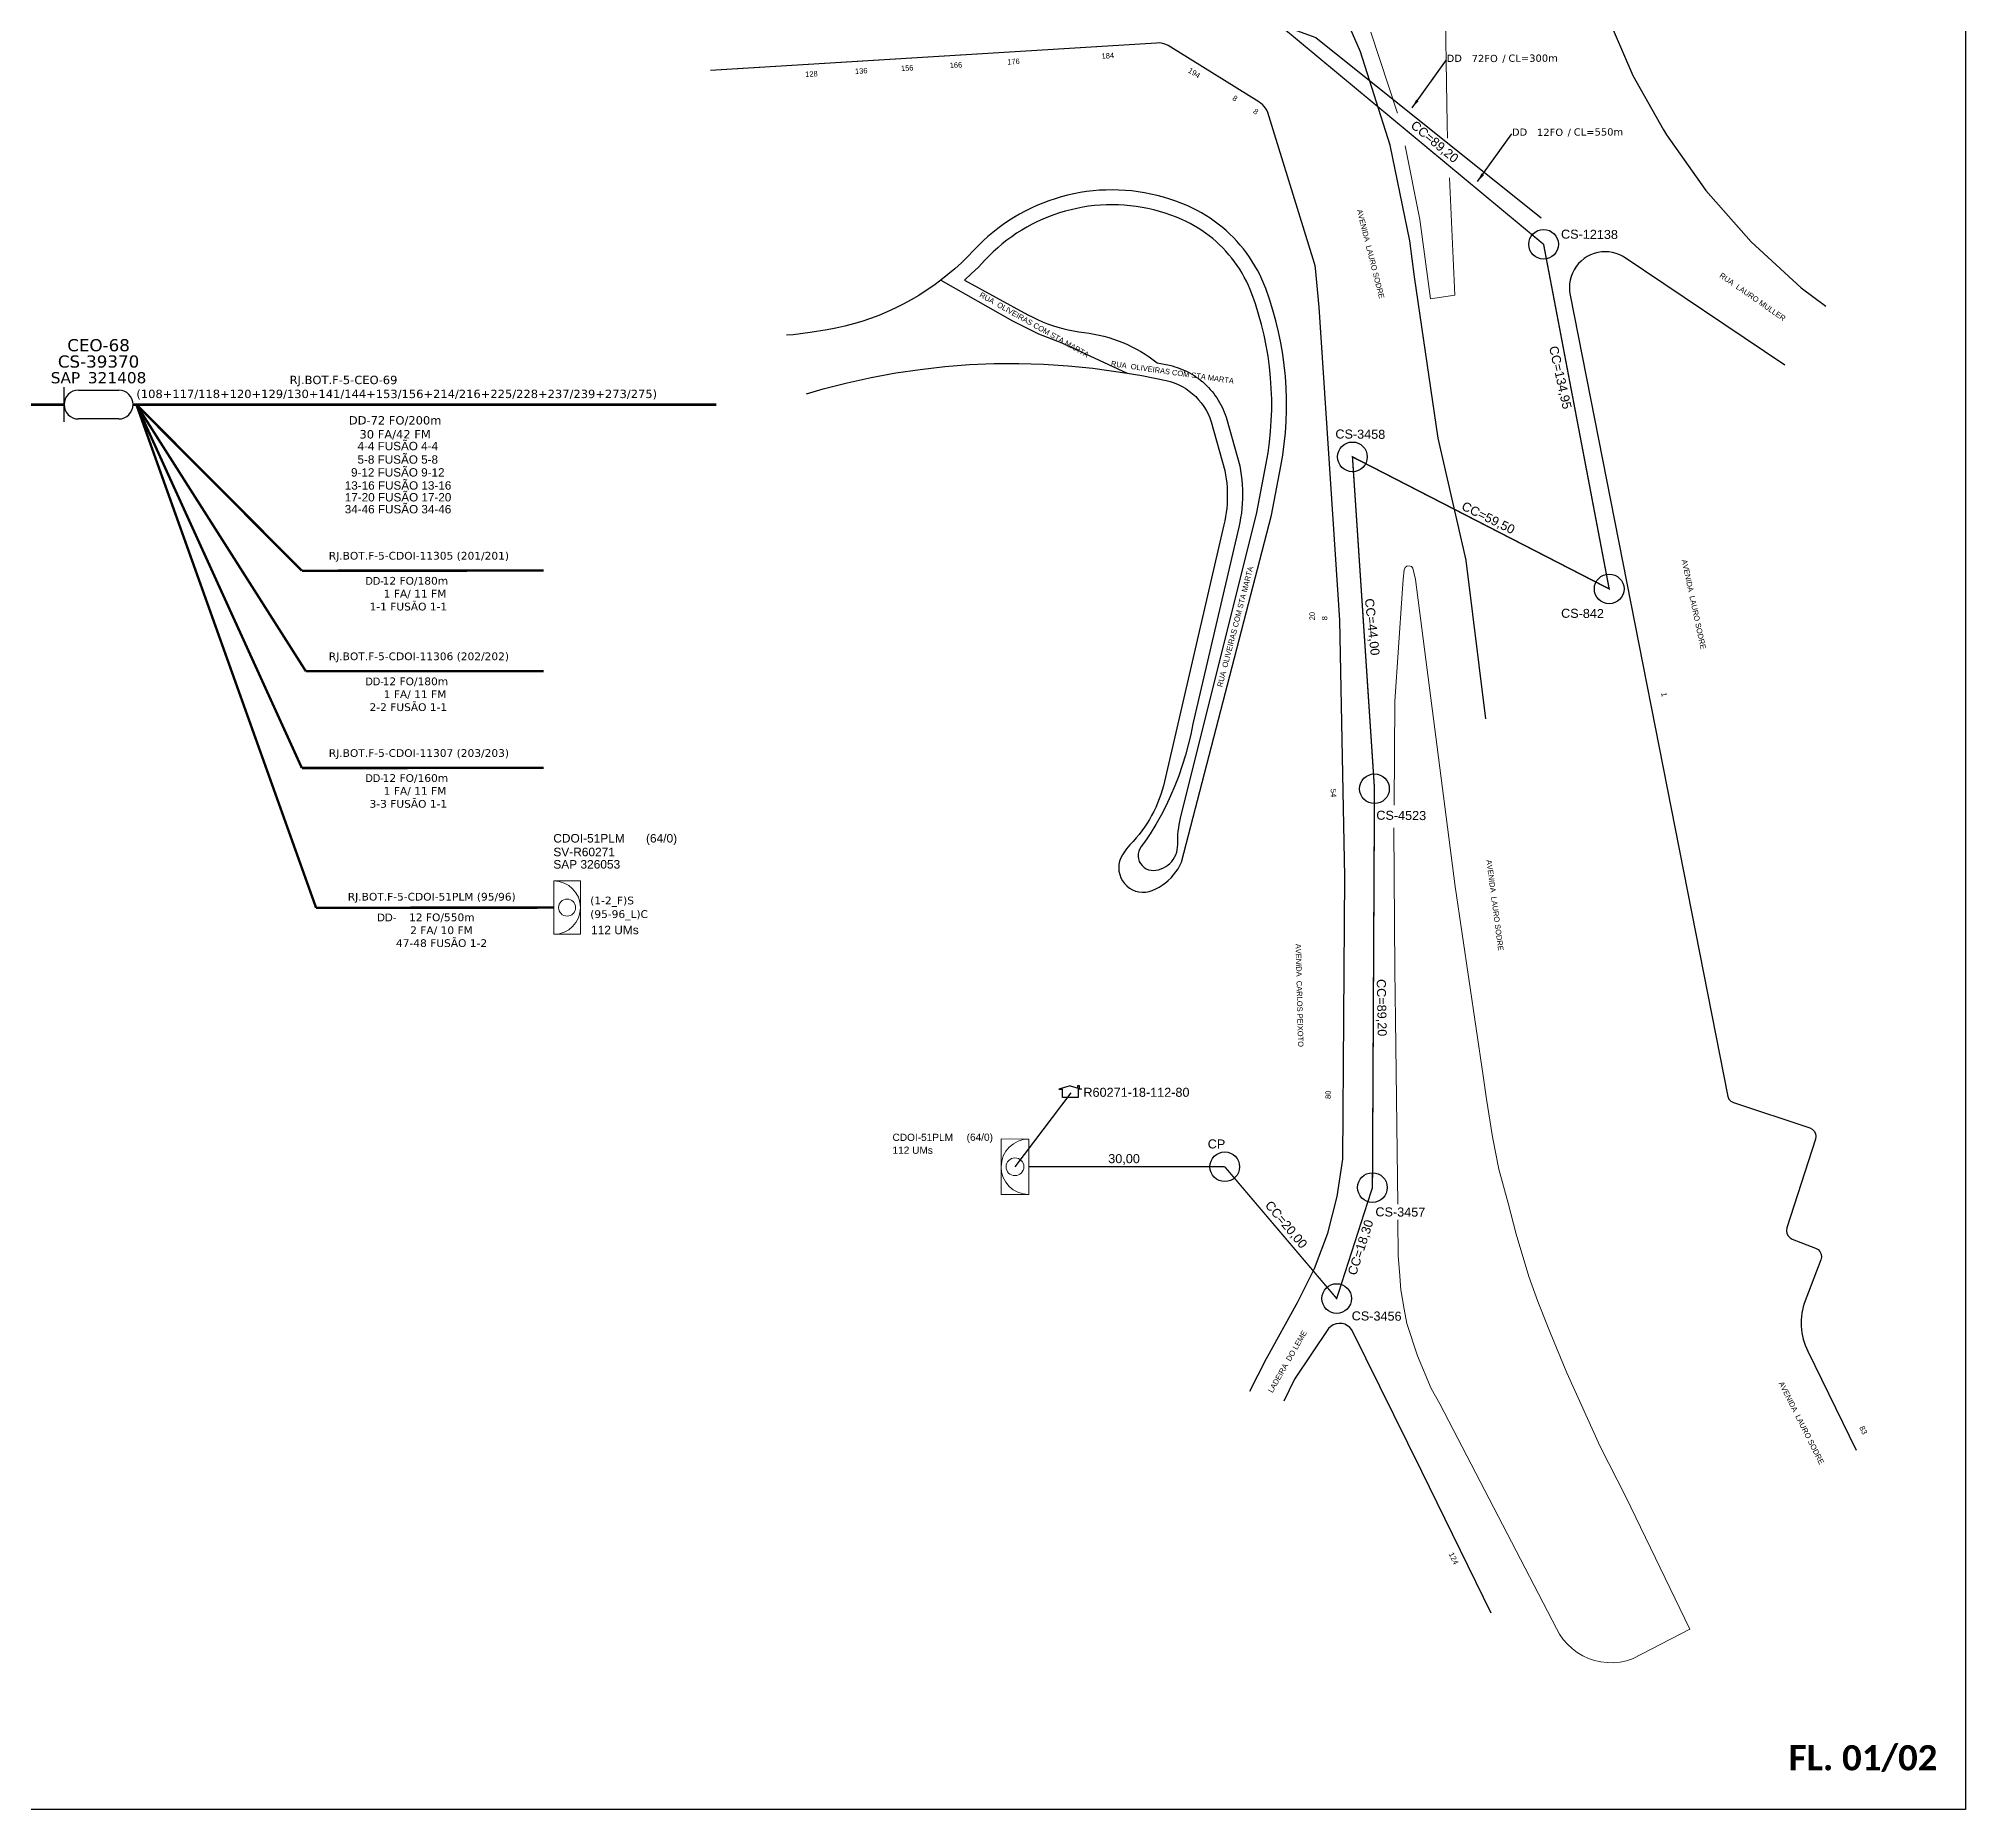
# Model space of a CAD drawing. Header units: millimetres. Extents: x 5083 to 6791, y 1460 to 2054.
# Drawn here: x 5497.7 to 5923.9, y 1460.3 to 1852 of the extents above; entities that cross this region are included whole.
import ezdxf
from ezdxf.enums import TextEntityAlignment as Align

# ---------------------------------------------------------------- set-up
doc = ezdxf.new("R2010")
doc.units = ezdxf.units.MM
doc.layers.add("20.0-LEGENDA DOS CDO'S", color=1, linetype='Continuous', lineweight=0)
doc.layers.add('20.1-CDO_INTERIOR', color=1, linetype='Continuous', lineweight=0)
for name, color, linetype in [('20.4-CEOS', 1, 'Continuous'), ('ALINHAMENTO PREDIAL', 120, 'Continuous'), ('CANTEIRO', 98, 'Continuous'), ('CAP a instalar', 1, 'Continuous'), ('CD a instalar', 1, 'Continuous'), ('CEOS', 1, 'Continuous'), ('label_cabos', 7, 'Continuous'), ('Legenda', 7, 'Continuous'), ('ml', 1, 'Continuous'), ('NOME LOGRADOURO', 252, 'Continuous'), ('NUMERAÇÃO', 7, 'Continuous'), ('OBRA DE ARTE', 190, 'Continuous'), ('surveys legendas', 7, 'Continuous')]:
    doc.layers.add(name, color=color, linetype=linetype)
doc.layers.add('DROP DE CLIENTE', color=140, linetype='Continuous', plot=False)
doc.layers.add('EXTRA', color=50, linetype='Continuous', plot=False)
doc.styles.add('ARIAL', font='arial.ttf')
doc.styles.add('siredit', font='verdana.ttf')
doc.styles.add('WMF-Calibri1', font='calibrib.ttf')
doc.dimstyles.new('CC', dxfattribs={"dimtxt": 1, "dimasz": 2, "dimexe": 0.18, "dimexo": 0.0625, "dimgap": 0.09, "dimtad": 0, "dimdec": 0, "dimrnd": 1, "dimzin": 0, "dimdsep": 46, "dimtxsty": 'siredit', "dimblk": 'NONE', "dimcen": 0, "dimse1": 1, "dimse2": 1, "dimsd1": 1, "dimsd2": 1, "dimclrt": 7, "dimadec": 0, "dimazin": 0, "dimtfac": 1, "dimtdec": 0, "dimtofl": 0, "dimtmove": 0, "dimatfit": 3, "dimfxl": 0, "dimtolj": 1, "dimtzin": 0, "dimarcsym": 0})

# ---------------------------------------------------------------- blocks, each defined once
blk = doc.blocks.new('LEGENDA DOS CABOS')
at = {"layer": 'EXTRA', "color": 0, "style": 'siredit'}
for tag, p in [('ID', (4.6, 0.97)), ('XX', (9.03, 0.97))]:
    blk.add_attdef(tag, text='', height=0.48, rotation=359.69, dxfattribs=at).set_placement(p, align=Align.MIDDLE_CENTER)
at = {"layer": 'Legenda', "color": 0, "style": 'siredit'}
for tag, p in [('TIPO_CABO', (1.31, 0)), ('CABO', (4.69, -0.05)), ('/', (6.81, -0.05)), ('METROS', (10.03, -0.05))]:
    blk.add_attdef(tag, text='', height=0.8, rotation=359.69, dxfattribs=at).set_placement(p, align=Align.MIDDLE_CENTER)
blk = doc.blocks.new('_None')
blk = doc.blocks.new('CDOI_INT')
at = {"layer": '20.1-CDO_INTERIOR', "color": 0, "lineweight": 18}
blk.add_lwpolyline([(4.25, -4.25), (4.25, 4.25), (0, 4.25), (0, -4.25)], close=True, dxfattribs=at)
blk.add_circle((2.12, 0), 1.36, dxfattribs=at)
blk.add_arc((0, 0), 4.25, 270, 90, dxfattribs=at)
at = {"layer": "20.0-LEGENDA DOS CDO'S", "color": 0, "style": 'ARIAL'}
for tag, p in [('CDO_N', (-0.08, 10.38)), ('SURVEY', (-0.08, 8.2)), ('SPLITER_1', (21.18, 10.38)), ('SPLITER_2', (21.19, 8.68)), ('SAP', (-0.08, 6.23)), ('1:XX', (5.94, -2.22)), ('UMS', (5.94, -4.24))]:
    blk.add_attdef(tag, p, '', height=1.36, dxfattribs=at)
blk.add_attdef('FIBRAS_UTILIZADAS', text='', height=1.36, dxfattribs=at).set_placement((15.34, 10.38), align=Align.CENTER)
blk = doc.blocks.new('CDOE_CT_POSTE')
at = {"layer": "20.0-LEGENDA DOS CDO'S", "color": 0, "style": 'ARIAL'}
for tag, p in [('CDO_N', (0.12, 5.25)), ('CORDOALHA', (0.12, 4.02)), ('SAP', (0.12, 2.96)), ('1:XX', (0.14, 1.23)), ('UMS', (0.14, 0.22))]:
    blk.add_attdef(tag, p, '', height=0.68, rotation=0.118, dxfattribs=at)
blk.add_attdef('FIBRAS_UTILIZADAS', text='', height=0.68, rotation=0.118, dxfattribs=at).set_placement((7.83, 5.26), align=Align.CENTER)
blk = doc.blocks.new('CDOI_PADRÃO')
at = {"layer": '20.1-CDO_INTERIOR', "color": 0, "lineweight": 18}
for p, q in [((3.07, 6.14), (-3.07, 6.14)), ((-3.07, 6.14), (-3.07, -6.14)), ((3.07, -6.14), (3.07, 6.14)), ((-3.07, -6.14), (3.07, -6.14))]:
    blk.add_line(p, q, dxfattribs=at)
for centre, major_axis, start_param, end_param in [((-3.07, 0), (4.34, 4.34), 3.926991, 7.068583), ((0, 0), (1.39, 1.39), 5.497787, 11.780972)]:
    blk.add_ellipse(centre, major_axis=major_axis, ratio=1, start_param=start_param, end_param=end_param, dxfattribs=at)
blk = doc.blocks.new('SURVEY_SURVEY')
for p, q in [((0, 0.0000127), (-0.0000126, 0.000009)), ((-0.0000126, 0.000009), (-0.0000086, 0.000009)), ((-0.0000086, 0), (-0.0000086, 0.000009)), ((0.0000086, 0), (-0.0000086, 0)), ((0, 0.0000127), (0.0000126, 0.000009)), ((0.0000084, 0.0000132), (0.0000098, 0.0000132)), ((0.0000084, 0.0000103), (0.0000084, 0.0000132)), ((0.0000126, 0.000009), (0.0000086, 0.000009)), ((0.0000086, 0.000009), (0.0000086, 0)), ((0.0000098, 0.0000132), (0.0000098, 0.0000099))]:
    blk.add_line(p, q)

msp = doc.modelspace()

# ---------------------------------------------------------------- linework, layer by layer
at = {"color": 7}
msp.add_lwpolyline([(5082.86, 2054.34), (5923.86, 2054.34), (5923.86, 1460.34), (5082.86, 1460.34)], close=True, dxfattribs=at)
at = {"color": 4, "linetype": 'Continuous'}
msp.add_lwpolyline([(5817.8, 1701.54), (5813.43, 1736.5), (5813.41, 1736.6), (5807.28, 1763.55), (5802.01, 1799.24), (5800.97, 1807.22), (5796.63, 1828.41), (5790.1, 1849.02), (5781.46, 1868.84), (5779.13, 1873.87), (5779.11, 1873.89), (5754.76, 1922.53), (5740.7, 1962.93)], dxfattribs=at)
at = {"color": 1, "const_width": 0.3}
for points in [[(5792.72, 1597.87), (5792.72, 1597.87), (5793.17, 1686.06), (5788.3, 1759.45), (5845.07, 1730.25), (5830.57, 1806.45), (5771.88, 1855.18)], [(5760.07, 1602.46), (5716.74, 1602.46)], [(5792.72, 1597.87), (5784.81, 1573.33), (5760.07, 1602.46)]]:
    msp.add_lwpolyline(points, dxfattribs=at)
msp.add_lwpolyline([(5771.88, 1855.18), (5780.17, 1852.18), (5830.06, 1812.32)])
at = {"ltscale": 7, "const_width": 0.532}
for points in [[(5519.38, 1771.01), (5555.98, 1734.27)], [(5556.87, 1712.03), (5519.38, 1771.01)], [(5519.38, 1771.01), (5555.98, 1690.64)], [(5555.98, 1734.27), (5609.45, 1734.3)], [(5556.87, 1712.03), (5609.45, 1712.06)], [(5555.98, 1690.64), (5609.45, 1690.67)]]:
    msp.add_lwpolyline(points, dxfattribs=at)
at = {"color": 1, "ltscale": 7, "const_width": 0.532}
for points in [[(5559.12, 1659.74), (5519.38, 1771.01)], [(5559.12, 1659.74), (5611.69, 1659.77)]]:
    msp.add_lwpolyline(points, dxfattribs=at)
at = {"layer": '20.4-CEOS', "color": 5}
for p, q in [((5503.39, 1767.18), (5503.39, 1774.84)), ((5506.57, 1774.19), (5515.48, 1774.19)), ((5515.48, 1767.83), (5506.57, 1767.83))]:
    msp.add_line(p, q, dxfattribs=at)
for centre, major_axis, start_param, end_param in [((5506.57, 1771.01), (-2.25, 2.25), -0.785398, 2.356194), ((5515.48, 1771.01), (2.25, 2.25), 3.926991, 7.068583)]:
    msp.add_ellipse(centre, major_axis=major_axis, ratio=1, start_param=start_param, end_param=end_param, dxfattribs=at)
at = {"layer": 'ALINHAMENTO PREDIAL'}
for points in [[(5866.11, 2004.53), (5864.23, 2001.31), (5847.95, 1968.87), (5843.75, 1957.67), (5839.27, 1941.45), (5836.74, 1926.16), (5835.51, 1908.04), (5836.27, 1891.23), (5836.85, 1886.84), (5839.83, 1872.05), (5844.34, 1857.65), (5850.33, 1843.8), (5857.12, 1831.74), (5857.73, 1830.66), (5866.47, 1818.36), (5876.44, 1807.03), (5887.55, 1796.82), (5893, 1792.78)], [(5863.67, 2000.2), (5847.95, 1968.87), (5843.75, 1957.67), (5839.27, 1941.45), (5836.74, 1926.16), (5835.51, 1908.04), (5836.27, 1891.23), (5836.85, 1886.84), (5839.83, 1872.05), (5844.34, 1857.65), (5850.33, 1843.8), (5857.12, 1831.74), (5857.73, 1830.66), (5866.47, 1818.36), (5876.44, 1807.03), (5887.55, 1796.82), (5892.98, 1792.79)], [(5765.63, 1552.83), (5769.3, 1560.06), (5769.56, 1560.55), (5775.85, 1571.95), (5776.15, 1572.47), (5779.88, 1579.96), (5782.82, 1587.79), (5784.92, 1595.89), (5786.16, 1604.17), (5786.61, 1666.67), (5785.49, 1723.33), (5780.92, 1792.53), (5780.13, 1801.16), (5780.05, 1801.67), (5779.93, 1802.18), (5770.78, 1831.74), (5769.56, 1835.62), (5769.34, 1836.09), (5769.07, 1836.54), (5768.75, 1836.96), (5768.39, 1837.34), (5768, 1837.69), (5767.57, 1837.99), (5747.54, 1850.45), (5747.06, 1850.66), (5746.56, 1850.81), (5746.05, 1850.92), (5745.53, 1850.97), (5745, 1850.96), (5646.32, 1844.91)], [(5767.94, 1557.39), (5769.3, 1560.06), (5769.56, 1560.55), (5775.85, 1571.95), (5776.15, 1572.47), (5779.88, 1579.96), (5782.82, 1587.79), (5784.92, 1595.89), (5786.16, 1604.17), (5786.61, 1666.67), (5785.49, 1723.33), (5780.92, 1792.53), (5780.13, 1801.16), (5780.05, 1801.67), (5779.93, 1802.18), (5770.78, 1831.74), (5769.56, 1835.62), (5769.34, 1836.09), (5769.07, 1836.54), (5768.75, 1836.96), (5768.39, 1837.34), (5768, 1837.69), (5767.57, 1837.99), (5747.54, 1850.45), (5747.06, 1850.66), (5746.56, 1850.81), (5746.05, 1850.92), (5745.53, 1850.97), (5745, 1850.96), (5648.71, 1845.05)], [(5745.14, 1780.25), (5747.85, 1779.69), (5748.43, 1779.55), (5749, 1779.39), (5749.56, 1779.21), (5750.12, 1779.01), (5750.67, 1778.79), (5751.21, 1778.56), (5751.74, 1778.3), (5752.26, 1778.03), (5752.78, 1777.74), (5753.28, 1777.43), (5753.77, 1777.1), (5754.25, 1776.76), (5754.72, 1776.4), (5755.18, 1776.02), (5755.62, 1775.63), (5756.05, 1775.23), (5756.46, 1774.8), (5756.86, 1774.37), (5757.25, 1773.92), (5757.62, 1773.46), (5757.97, 1772.98), (5758.3, 1772.5), (5758.62, 1772), (5758.92, 1771.49), (5759.2, 1770.97), (5759.47, 1770.44), (5759.71, 1769.91), (5759.94, 1769.36), (5760.15, 1768.81), (5760.34, 1768.25), (5760.51, 1767.68), (5763.37, 1757.45), (5763.56, 1756.42), (5763.72, 1755.38), (5763.84, 1754.34), (5763.93, 1753.3), (5763.98, 1752.25), (5764, 1751.2), (5763.99, 1750.15), (5763.93, 1749.11), (5763.85, 1748.06), (5763.73, 1747.02), (5763.58, 1745.98), (5763.39, 1744.95), (5763.17, 1743.93), (5752.99, 1700.41), (5752.53, 1698.08), (5751.98, 1695.76), (5751.36, 1693.46), (5750.66, 1691.18), (5749.88, 1688.93), (5749.02, 1686.71), (5748.08, 1684.51), (5747.07, 1682.36), (5745.98, 1680.24), (5744.82, 1678.16), (5743.58, 1676.12), (5742.96, 1675.17), (5742.31, 1674.24), (5741.55, 1673.25), (5741.25, 1672.76), (5741.04, 1672.23), (5740.93, 1671.67), (5740.91, 1671.1), (5740.99, 1670.54), (5741.17, 1670), (5741.44, 1669.5), (5741.79, 1669.05), (5742.21, 1668.66), (5742.69, 1668.36), (5743.22, 1668.14), (5743.78, 1668.02), (5744.35, 1667.99), (5744.84, 1668.04), (5745.42, 1668.16), (5745.97, 1668.33), (5746.51, 1668.56), (5747.01, 1668.84), (5747.49, 1669.18), (5747.93, 1669.56), (5748.33, 1669.98), (5748.68, 1670.44), (5748.98, 1670.94), (5749.23, 1671.47), (5749.43, 1672.01), (5749.57, 1672.58), (5749.64, 1673.16), (5749.66, 1673.74), (5749.66, 1674.47), (5749.68, 1675.21), (5749.72, 1675.94), (5749.79, 1676.67), (5749.89, 1677.4), (5750, 1678.12), (5750.15, 1678.84), (5750.31, 1679.55), (5767.17, 1747.11), (5769.23, 1757.98), (5769.63, 1760.33), (5769.95, 1762.69), (5770.19, 1765.06), (5770.36, 1767.44), (5770.44, 1769.82), (5770.44, 1772.21), (5770.36, 1774.59), (5770.2, 1776.96), (5769.96, 1779.34), (5769.64, 1781.7), (5769.23, 1784.04), (5768.75, 1786.38), (5768.19, 1788.7), (5767.56, 1790.99), (5766.84, 1793.26), (5766.05, 1795.51), (5765.68, 1796.45), (5765.28, 1797.37), (5764.85, 1798.28), (5764.39, 1799.18), (5763.89, 1800.06), (5763.37, 1800.92), (5762.82, 1801.76), (5762.23, 1802.58), (5761.62, 1803.38), (5760.98, 1804.16), (5760.32, 1804.92), (5759.63, 1805.65), (5758.91, 1806.36), (5758.17, 1807.04), (5757.41, 1807.7), (5756.63, 1808.33), (5755.82, 1808.93), (5754.99, 1809.51), (5754.15, 1810.05), (5753.28, 1810.57), (5752.4, 1811.05), (5751.5, 1811.51), (5750.58, 1811.93), (5749.37, 1812.44), (5748.14, 1812.91), (5746.89, 1813.34), (5745.63, 1813.72), (5744.36, 1814.06), (5743.07, 1814.36), (5741.78, 1814.61), (5740.47, 1814.82), (5739.17, 1814.98), (5737.85, 1815.1), (5736.54, 1815.17), (5735.22, 1815.2), (5733.9, 1815.18), (5732.58, 1815.11), (5731.27, 1815), (5729.96, 1814.85), (5728.66, 1814.65), (5727.36, 1814.4), (5726.08, 1814.11), (5724.8, 1813.78), (5723.54, 1813.4), (5722.29, 1812.98), (5721.05, 1812.52), (5719.83, 1812.02), (5718.63, 1811.47), (5717.45, 1810.88), (5716.29, 1810.25), (5715.16, 1809.59), (5714.04, 1808.88), (5712.96, 1808.13), (5711.89, 1807.35), (5710.86, 1806.54), (5709.85, 1805.68), (5708.88, 1804.8), (5707.93, 1803.88), (5707.02, 1802.93), (5705.57, 1801.42), (5704.07, 1799.96), (5702.53, 1798.55), (5716.54, 1790.89), (5717.59, 1790.33), (5718.67, 1789.82), (5719.77, 1789.34), (5720.88, 1788.9), (5722, 1788.5), (5723.14, 1788.14), (5724.29, 1787.82), (5725.45, 1787.53), (5726.62, 1787.3), (5727.8, 1787.1), (5728.99, 1786.94), (5730.08, 1786.79), (5731.18, 1786.61), (5732.26, 1786.39), (5733.34, 1786.13), (5734.4, 1785.83), (5735.46, 1785.5), (5736.5, 1785.13), (5737.53, 1784.73), (5738.55, 1784.28), (5739.55, 1783.81), (5740.53, 1783.3), (5741.49, 1782.75), (5742.44, 1782.17), (5743.36, 1781.56), (5744.26, 1780.92), (5745.14, 1780.25)], [(5883.93, 1779.73), (5848.14, 1803.76), (5847.4, 1804.13), (5846.63, 1804.43), (5845.83, 1804.64), (5845.01, 1804.77), (5844.18, 1804.81), (5843.35, 1804.76), (5842.54, 1804.63), (5841.74, 1804.42), (5840.96, 1804.12), (5840.23, 1803.74), (5839.53, 1803.29), (5838.89, 1802.76), (5838.31, 1802.18), (5837.79, 1801.53), (5837.34, 1800.84), (5836.96, 1800.1), (5836.67, 1799.32), (5836.46, 1798.52), (5836.33, 1797.7), (5836.29, 1796.88), (5836.33, 1796.05), (5836.47, 1795.21)], [(5836.47, 1795.21), (5871.29, 1617.97), (5871.56, 1617.41), (5872, 1616.96), (5872.57, 1616.66), (5889.41, 1611.08), (5889.96, 1610.8), (5890.4, 1610.35), (5890.68, 1609.79), (5890.78, 1609.17), (5890.68, 1608.57), (5884.36, 1588.97), (5884.26, 1588.35), (5884.36, 1587.73), (5884.65, 1587.17), (5885.09, 1586.73), (5885.54, 1586.49), (5890.72, 1584.48), (5891.26, 1584.16), (5891.67, 1583.7), (5891.93, 1583.13), (5891.99, 1582.5), (5891.86, 1581.9), (5888.18, 1572.23), (5887.95, 1571.46), (5887.66, 1570.06), (5887.51, 1568.63), (5887.51, 1567.2), (5887.67, 1565.77), (5887.97, 1564.37), (5888.41, 1563.01), (5889, 1561.7), (5899.72, 1539.82)], [(5819, 1503.74), (5803.67, 1535.1), (5788.14, 1566.39), (5787.73, 1566.92), (5787.23, 1567.32), (5786.62, 1567.63), (5786, 1567.81), (5785.33, 1567.84), (5784.67, 1567.73), (5784.06, 1567.5), (5783.5, 1567.14), (5783.04, 1566.69), (5775.46, 1555.5), (5773.11, 1550.6)]]:
    msp.add_lwpolyline(points, dxfattribs=at)
at = {"layer": 'CANTEIRO', "lineweight": 20}
for points in [[(5862.93, 1500.21), (5848.74, 1529.49), (5843.09, 1540.59), (5835.73, 1556.89), (5832.04, 1565.79), (5829.28, 1572.65), (5827.34, 1578.17), (5824.47, 1587.59), (5822.7, 1594.39), (5820.69, 1601.92), (5819.25, 1609.08), (5817.96, 1617.38), (5817.21, 1622.59), (5811.03, 1664.46), (5802.24, 1732.31), (5801.68, 1734.8), (5801.35, 1735.2), (5800.87, 1735.38), (5800.36, 1735.3), (5799.96, 1734.97), (5799.77, 1734.46), (5799.53, 1732.43), (5799.31, 1729.22), (5797.69, 1705.38), (5797.49, 1682.41)], [(5797.47, 1677.39), (5797.68, 1645.94), (5797.82, 1635.03), (5798.31, 1594.16)], [(5798.35, 1590.7), (5798.44, 1582.8), (5798.68, 1579.3), (5798.99, 1575.25), (5799.71, 1571.01), (5800.33, 1567.79), (5802.67, 1560.67), (5805.74, 1553.41), (5807.59, 1550.03), (5833.39, 1500.35), (5834.08, 1499.11), (5834.9, 1497.95), (5835.83, 1496.89), (5836.88, 1495.92), (5838.01, 1495.07), (5839.23, 1494.35), (5840.52, 1493.75), (5841.86, 1493.29), (5843.25, 1492.98), (5844.65, 1492.81), (5846.07, 1492.79), (5847.49, 1492.92), (5848.88, 1493.2), (5850.23, 1493.62), (5862.93, 1500.21)]]:
    msp.add_lwpolyline(points, dxfattribs=at)
at = {"layer": 'CAP a instalar', "color": 5, "ltscale": 7, "const_width": 0.575}
for points in [[(5369.82, 1809.35), (5369.78, 1771.01), (5503.39, 1771.01)], [(5518.66, 1771.01), (5647.66, 1771.01)]]:
    msp.add_lwpolyline(points, dxfattribs=at)
at = {"layer": 'DROP DE CLIENTE'}
msp.add_lwpolyline([(5726.05, 1618.79), (5713.67, 1602.47)], dxfattribs=at)
at = {"layer": 'ml', "color": 5}
for centre in [(5830.57, 1806.45), (5788.3, 1759.45), (5845.07, 1730.25), (5793.17, 1686.06), (5760.07, 1602.46), (5792.72, 1597.87), (5784.81, 1573.33)]:
    msp.add_circle(centre, 3.28, dxfattribs=at)
at = {"layer": 'NOME LOGRADOURO'}
for points in [[(5738.45, 1777.99), (5741.74, 1777.43), (5747.1, 1776.33), (5748.01, 1776.09), (5748.9, 1775.79), (5749.77, 1775.43), (5750.62, 1775), (5751.43, 1774.53), (5752.2, 1773.99), (5752.94, 1773.4), (5753.64, 1772.77), (5754.28, 1772.08), (5754.88, 1771.36), (5755.43, 1770.59), (5755.93, 1769.79), (5756.36, 1768.95), (5756.74, 1768.09), (5757.06, 1767.2), (5760.08, 1756.42), (5760.25, 1755.51), (5760.38, 1754.59), (5760.49, 1753.66), (5760.56, 1752.74), (5760.61, 1751.81), (5760.62, 1750.88), (5760.61, 1749.95), (5760.56, 1749.02), (5760.49, 1748.09), (5760.38, 1747.17), (5760.25, 1746.25), (5760.08, 1745.33), (5759.88, 1744.42), (5746.48, 1686.67), (5746.21, 1685.71), (5745.9, 1684.75), (5745.56, 1683.8), (5745.19, 1682.87), (5744.79, 1681.94), (5744.36, 1681.04), (5743.89, 1680.14), (5743.4, 1679.27), (5742.87, 1678.41), (5742.32, 1677.57), (5741.74, 1676.75), (5741.13, 1675.95), (5740.49, 1675.17), (5739.83, 1674.42), (5739.44, 1674.03), (5739.07, 1673.63), (5738.72, 1673.21), (5738.37, 1672.79), (5738.04, 1672.35), (5737.73, 1671.9), (5737.43, 1671.45), (5737.08, 1670.78), (5736.82, 1670.07), (5736.67, 1669.33), (5736.62, 1668.58), (5736.67, 1667.83), (5736.83, 1667.09), (5737.09, 1666.38), (5737.44, 1665.72), (5737.88, 1665.11), (5738.4, 1664.56), (5739, 1664.1), (5739.65, 1663.72), (5740.34, 1663.43), (5741.08, 1663.25), (5741.82, 1663.16), (5742.58, 1663.18), (5743.32, 1663.31), (5744.04, 1663.54), (5744.8, 1663.89), (5745.54, 1664.29), (5746.25, 1664.74), (5746.93, 1665.23), (5747.57, 1665.78), (5748.18, 1666.36), (5748.74, 1666.99), (5749.26, 1667.65), (5749.73, 1668.35), (5750.15, 1669.08), (5750.52, 1669.83), (5770.41, 1746.59), (5772.45, 1757.37), (5772.88, 1759.83), (5773.21, 1762.3), (5773.47, 1764.78), (5773.64, 1767.27), (5773.72, 1769.77), (5773.72, 1772.26), (5773.64, 1774.75), (5773.47, 1777.24), (5773.22, 1779.72), (5772.88, 1782.19), (5772.46, 1784.65), (5771.96, 1787.1), (5771.37, 1789.52), (5770.71, 1791.92), (5769.96, 1794.3), (5769.13, 1796.66), (5768.72, 1797.7), (5768.27, 1798.73), (5767.79, 1799.74), (5767.28, 1800.74), (5766.73, 1801.72), (5766.14, 1802.67), (5765.53, 1803.61), (5764.88, 1804.53), (5764.2, 1805.42), (5763.49, 1806.28), (5762.75, 1807.13), (5761.98, 1807.94), (5761.19, 1808.73), (5760.36, 1809.49), (5759.51, 1810.23), (5758.64, 1810.93), (5757.74, 1811.6), (5756.82, 1812.24), (5755.88, 1812.85), (5754.91, 1813.42), (5753.93, 1813.96), (5752.93, 1814.47), (5751.91, 1814.94), (5750.59, 1815.49), (5749.26, 1816), (5747.9, 1816.47), (5746.53, 1816.88), (5745.15, 1817.25), (5743.75, 1817.57), (5742.35, 1817.85), (5740.93, 1818.07), (5739.51, 1818.25), (5738.09, 1818.37), (5736.66, 1818.45), (5735.23, 1818.48), (5733.8, 1818.46), (5732.37, 1818.39), (5730.94, 1818.27), (5729.52, 1818.1), (5728.1, 1817.89), (5726.7, 1817.62), (5725.3, 1817.31), (5723.91, 1816.94), (5722.54, 1816.54), (5721.19, 1816.08), (5719.85, 1815.58), (5718.52, 1815.03), (5717.22, 1814.43), (5715.94, 1813.8), (5714.68, 1813.11), (5713.45, 1812.39), (5712.24, 1811.62), (5711.06, 1810.81), (5709.9, 1809.97), (5708.78, 1809.08), (5707.69, 1808.15), (5706.63, 1807.19), (5705.6, 1806.19), (5704.61, 1805.16), (5703.24, 1803.73), (5701.82, 1802.35), (5700.36, 1801.02), (5698.85, 1799.74), (5697.29, 1798.51)], [(5697.29, 1798.51), (5695.7, 1797.33), (5694.07, 1796.22), (5692.4, 1795.15), (5690.69, 1794.15), (5688.95, 1793.2), (5687.18, 1792.32), (5685.38, 1791.49), (5683.55, 1790.73), (5681.7, 1790.03), (5679.83, 1789.4), (5677.93, 1788.83), (5676.02, 1788.33), (5674.08, 1787.89), (5672.14, 1787.51), (5668.39, 1786.93), (5664.62, 1786.47), (5663.13, 1786.33)], [(5697.29, 1798.51), (5713.12, 1789.55), (5718.84, 1786.67), (5724, 1784.69), (5738.45, 1777.99)], [(5667.59, 1773.39), (5671.26, 1774.47), (5676.56, 1775.84), (5681.9, 1777.01), (5687.29, 1778), (5692.7, 1778.8), (5698.14, 1779.42), (5703.6, 1779.84), (5709.07, 1780.07), (5714.54, 1780.1), (5720.01, 1779.95), (5725.47, 1779.61), (5730.92, 1779.07), (5738.45, 1777.99)]]:
    msp.add_lwpolyline(points, dxfattribs=at)
at = {"layer": 'OBRA DE ARTE', "lineweight": 20}
for points in [[(5809.07, 1895.26), (5808.71, 1865.37), (5809.21, 1833.02), (5809.35, 1829.93)], [(5798.25, 1835.43), (5792.38, 1853.36)], [(5809.74, 1821.14), (5810.92, 1795.19), (5805.56, 1794.4), (5803.23, 1811.91), (5799.97, 1828.22)]]:
    msp.add_lwpolyline(points, dxfattribs=at)

# ---------------------------------------------------------------- block references
at = {"color": 1, "ltscale": 7}
ref = msp.add_blockref('CDOI_INT', (5611.69, 1659.77), dxfattribs=dict(at, xscale=1.386157930485865, yscale=1.386157930485268, zscale=1.386157930485326))
ref.add_attrib('CDO_N', 'CDOI-51PLM', (5611.58, 1674.16), dxfattribs={"layer": "20.0-LEGENDA DOS CDO'S", "color": 0, "height": 1.886, "style": 'ARIAL'})
ref.add_attrib('FIBRAS_UTILIZADAS', '       (64/0)', dxfattribs={"layer": "20.0-LEGENDA DOS CDO'S", "color": 0, "height": 1.8855, "style": 'ARIAL'}).set_placement((5632.96, 1674.16), align=Align.CENTER)
ref.add_attrib('SURVEY', 'SV-R60271', (5611.59, 1671.13), dxfattribs={"layer": "20.0-LEGENDA DOS CDO'S", "color": 0, "height": 1.886, "style": 'ARIAL'})
ref.add_attrib('SAP', 'SAP 326053', (5611.58, 1668.4), dxfattribs={"layer": "20.0-LEGENDA DOS CDO'S", "color": 0, "height": 1.886, "style": 'ARIAL'})
ref.add_attrib('UMS', '112 UMs', (5619.93, 1653.89), dxfattribs={"layer": "20.0-LEGENDA DOS CDO'S", "color": 0, "height": 1.886, "style": 'ARIAL'})
at = {"layer": 'CAP a instalar', "color": 1, "ltscale": 7}
ref = msp.add_blockref('CDOE_CT_POSTE', (5686.07, 1596.07), dxfattribs=dict(at, xscale=2.348476415905131, yscale=2.348476415500044, zscale=2.348476415880247, rotation=357.6088932335028))
ref.add_attrib('CDO_N', 'CDOI-51PLM', (5686.59, 1608.18), dxfattribs={"layer": "20.0-LEGENDA DOS CDO'S", "color": 0, "height": 1.597, "rotation": 359.9431, "style": 'ARIAL'})
ref.add_attrib('CORDOALHA', '112 UMs', (5686.59, 1605.34), dxfattribs={"layer": "20.0-LEGENDA DOS CDO'S", "color": 0, "height": 1.597, "rotation": 359.9431, "style": 'ARIAL'})
ref.add_attrib('FIBRAS_UTILIZADAS', '(64/0)', dxfattribs={"layer": "20.0-LEGENDA DOS CDO'S", "color": 0, "height": 1.597, "rotation": 359.9431, "style": 'ARIAL'}).set_placement((5705.89, 1608.2), align=Align.CENTER)
at = {"layer": 'CAP a instalar', "color": 1, "ltscale": 7, "rotation": 179.8650062554411}
msp.add_blockref('CDOI_PADRÃO', (5713.67, 1602.47), dxfattribs=at)
at = {"layer": 'label_cabos'}
ref = msp.add_blockref('LEGENDA DOS CABOS', (5808.18, 1847.57), dxfattribs=dict(at, xscale=2.000000000023084, yscale=2, zscale=2.000000000000556, rotation=0.4583684524426541))
ref.add_attrib('CABO', '72FO', dxfattribs={"layer": 'Legenda', "color": 0, "height": 1.6, "rotation": 0.1484, "style": 'siredit'}).set_placement((5817.55, 1847.54), align=Align.MIDDLE_CENTER)
ref.add_attrib('METROS', 'CL=300m', dxfattribs={"layer": 'Legenda', "color": 0, "height": 1.6, "rotation": 0.1484, "style": 'siredit'}).set_placement((5828.25, 1847.62), align=Align.MIDDLE_CENTER)
ref.add_attrib('/', '/', dxfattribs={"layer": 'Legenda', "color": 0, "height": 1.6, "rotation": 0.1484, "style": 'siredit'}).set_placement((5821.8, 1847.57), align=Align.MIDDLE_CENTER)
ref.add_attrib('TIPO_CABO', 'DD', dxfattribs={"layer": 'Legenda', "color": 0, "height": 1.6, "rotation": 0.1484, "style": 'siredit'}).set_placement((5810.81, 1847.58), align=Align.MIDDLE_CENTER)
ref = msp.add_blockref('LEGENDA DOS CABOS', (5822.63, 1831.25), dxfattribs=dict(at, xscale=2.000000000023084, yscale=2, zscale=2.000000000000556, rotation=0.4583684524426541))
ref.add_attrib('CABO', '12FO', dxfattribs={"layer": 'Legenda', "color": 0, "height": 1.6, "rotation": 0.1484, "style": 'siredit'}).set_placement((5832, 1831.22), align=Align.MIDDLE_CENTER)
ref.add_attrib('METROS', 'CL=550m', dxfattribs={"layer": 'Legenda', "color": 0, "height": 1.6, "rotation": 0.1484, "style": 'siredit'}).set_placement((5842.7, 1831.3), align=Align.MIDDLE_CENTER)
ref.add_attrib('/', '/', dxfattribs={"layer": 'Legenda', "color": 0, "height": 1.6, "rotation": 0.1484, "style": 'siredit'}).set_placement((5836.24, 1831.25), align=Align.MIDDLE_CENTER)
ref.add_attrib('TIPO_CABO', 'DD', dxfattribs={"layer": 'Legenda', "color": 0, "height": 1.6, "rotation": 0.1484, "style": 'siredit'}).set_placement((5825.25, 1831.26), align=Align.MIDDLE_CENTER)
at = {"layer": 'surveys legendas', "color": 0, "xscale": 200000, "yscale": 200000, "zscale": 200000}
msp.add_blockref('SURVEY_SURVEY', (5725.89, 1617.8), dxfattribs=at)

# ---------------------------------------------------------------- texts
at = {"color": 0, "linetype": 'Continuous', "style": 'ARIAL'}
for s, p in [('4-4 FUSÃO 4-4', (5568.28, 1760.92)), ('5-8 FUSÃO 5-8', (5568.28, 1757.94)), ('9-12 FUSÃO 9-12', (5566.85, 1755.09)), ('13-16 FUSÃO 13-16', (5565.47, 1752.2)), ('17-20 FUSÃO 17-20', (5565.47, 1749.59)), ('34-46 FUSÃO 34-46', (5565.46, 1746.95))]:
    msp.add_text(s, height=1.8501, dxfattribs=at).set_placement(p)
at = {"color": 7, "style": 'WMF-Calibri1'}
msp.add_text('FL. 01/02', height=5.565, dxfattribs=at).set_placement((5884.77, 1469))
at = {"color": 0, "linetype": 'Continuous', "insert": (5576.6, 1767.41), "char_height": 1.8501, "width": 57.5925, "attachment_point": 5, "style": 'ARIAL'}
msp.add_mtext('{\\fVerdana|b0|i0|c0|p34;\\C256;\\PDD-72 FO/200m\\P30 FA/42 FM}', dxfattribs=at)
at = {"linetype": 'Continuous', "attachment_point": 1}
for s, insert, char_height, width in [('{\\fVerdana|b0|i0|c0|p34;\\P\\pxi3.3647;RJ.BOT.F-5-CDOI-11305 (201/201)}', (5556.17, 1741.29), 1.7107, 53.2532), ('DD-', (5570.02, 1732.88), 1.711, 14.7557), ('{\\fVerdana|b0|i0|c0|p34;\\P\\pi18.359;12 FO/180m\\P\\pi18.598;1 FA/ 11 FM\\P\\pi15.462;1-1 FUSÃO 1-1}', (5555.48, 1735.75), 1.7107, 53.2532), ('{\\fVerdana|b0|i0|c0|p34;\\P\\pxi3.3647;RJ.BOT.F-5-CDOI-11307 (203/203)}', (5556.17, 1697.66), 1.7107, 53.2532), ('DD-', (5570.02, 1689.26), 1.711, 14.7557), ('{\\fVerdana|b0|i0|c0|p34;\\P\\pi18.359;12 FO/160m\\P\\pi18.598;1 FA/ 11 FM\\P\\pi15.462;3-3 FUSÃO 1-1}', (5555.48, 1692.13), 1.7107, 53.2532)]:
    msp.add_mtext(s, dxfattribs=dict(at, insert=insert, char_height=char_height, width=width))
at = {"ltscale": 7, "attachment_point": 1}
for s, insert, char_height, width in [('{\\fVerdana|b0|i0|c0|p34;\\P\\pxi3.3647;RJ.BOT.F-5-CDOI-11306 (202/202)}', (5556.17, 1719.05), 1.7107, 53.2532), ('DD-', (5570.02, 1710.64), 1.711, 14.7557), ('{\\fVerdana|b0|i0|c0|p34;\\P\\pi18.359;12 FO/180m\\P\\pi18.598;1 FA/ 11 FM\\P\\pi15.462;2-2 FUSÃO 1-1}', (5555.48, 1713.51), 1.7107, 53.2532)]:
    msp.add_mtext(s, dxfattribs=dict(at, insert=insert, char_height=char_height, width=width))
at = {"color": 1, "ltscale": 7, "char_height": 1.7107, "width": 53.2532, "attachment_point": 1}
for s, insert in [('{\\fVerdana|b0|i0|c0|p34;\\P\\pi3.365;RJ.BOT.F-5-CDOI-51PLM (95/96)}', (5562.76, 1665.89)), ('{\\fVerdana|b0|i0|c0|p34;\\P\\pi18.36;12 FO/550m\\P\\pi18.6;2 FA/ 10 FM\\P\\pi15.46;47-48 FUSÃO 1-2}', (5561.33, 1661.33))]:
    msp.add_mtext(s, dxfattribs=dict(at, insert=insert))
at = {"color": 1, "linetype": 'Continuous', "char_height": 1.7107, "width": 53.2532, "attachment_point": 1}
for s, insert in [('{\\fVerdana|b0|i0|c0|p34;(1-2_F)S}', (5619.74, 1662.2)), ('{\\fVerdana|b0|i0|c0|p34;(95-96_L)C}', (5619.74, 1659.19))]:
    msp.add_mtext(s, dxfattribs=dict(at, insert=insert))
at = {"color": 1, "ltscale": 7, "insert": (5572.62, 1658.45), "char_height": 1.711, "width": 14.7557, "attachment_point": 1, "style": 'ARIAL'}
msp.add_mtext('DD-', dxfattribs=at)
at = {"layer": '20.4-CEOS', "color": 7, "style": 'siredit'}
for tag, text, p in [('CEO-68', 'CEOSXXX', (5511.02, 1785.49)), ('CS-39370', 'CS-XXXX', (5511.02, 1781.88))]:
    msp.add_attdef(tag, text=text, height=2.692, dxfattribs=at).set_placement(p, align=Align.TOP_CENTER)
at = {"layer": 'CD a instalar', "color": 0, "linetype": 'Continuous', "insert": (5519.38, 1780.47), "char_height": 1.8501, "width": 87.7098, "attachment_point": 1}
msp.add_mtext('{\\fVerdana|b0|i0|c0|p34;\\P                                          RJ.BOT.F-5-CEO-69     \\P(108+117/118+120+129/130+141/144+153/156+214/216+225/228+237/239+273/275)}', dxfattribs=at)
at = {"layer": 'CEOS', "color": 7, "style": 'siredit'}
for tag, p in [('SAP', (5503.7, 1776.95)), ('321408', (5515.12, 1776.95))]:
    msp.add_attdef(tag, text='', height=2.47, dxfattribs=at).set_placement(p, align=Align.MIDDLE_CENTER)
at = {"layer": 'NOME LOGRADOURO'}
for s, rotation, p in [('AVENIDA  LAURO SODRE', 284.1783, (5789.26, 1814)), ('RUA  LAURO MULLER', 325.2584, (5869.34, 1799.27)), ('RUA  OLIVEIRAS COM STA MARTA', 330.489, (5705.7, 1794.9)), ('RUA  OLIVEIRAS COM STA MARTA', 351.8151, (5734.83, 1779.52)), ('AVENIDA  LAURO SODRE', 282.0819, (5861.09, 1736.61)), ('RUA  OLIVEIRAS COM STA MARTA', 75.4686, (5759.5, 1708.46)), ('AVENIDA  LAURO SODRE', 277.4873, (5817.9, 1670.26)), ('AVENIDA  CARLOS PEIXOTO', 271.3947, (5775.72, 1651.77)), ('LADEIRA  DO LEME', 60.2435, (5770.6, 1552.37)), ('AVENIDA  LAURO SODRE', 296.6694, (5882.51, 1554.61))]:
    msp.add_text(s, height=1.2, rotation=rotation, dxfattribs=at).set_placement(p)
at = {"layer": 'NUMERAÇÃO'}
for s, rotation, p in [('136', 3.5161, (5678.33, 1844.11)), ('156', 3.5161, (5688.49, 1844.74)), ('166', 3.5161, (5699.28, 1845.4)), ('176', 3.5161, (5712, 1846.18)), ('184', 3.5161, (5732.85, 1847.46)), ('194', 328.0547, (5751.82, 1844.57)), ('128', 3.5161, (5667.32, 1843.44)), ('8', 328.0547, (5761.63, 1838.46)), ('8', 325.0788, (5766.21, 1835.59)), ('20', 90, (5779.99, 1723.31)), ('8', 90, (5782.74, 1723.31)), ('1', 281.0687, (5856.55, 1707.23)), ('54', 271.0881, (5783.48, 1686.02)), ('80', 89.6328, (5783.51, 1617.46)), ('83', 296.0503, (5900.35, 1544.78)), ('124', 296.0259, (5809.54, 1516.84))]:
    msp.add_text(s, height=1.2, rotation=rotation, dxfattribs=at).set_placement(p)
at = {"layer": 'surveys legendas', "color": 3, "style": 'ARIAL'}
for s, rotation, p in [('CC=89,20', 320.0242, (5801, 1832.45)), ('CC=134,95', 282.5872, (5831.76, 1783.72)), ('CC=59,50', 333.8097, (5812.23, 1747.89)), ('CC=44,00', 276.0471, (5791.03, 1728.04)), ('CC=89,20', 271.0413, (5793.67, 1643.96)), ('CC=20,00', 309.9661, (5768.83, 1593.9)), ('CC=18,30', 72.1312, (5789.09, 1578.3))]:
    msp.add_text(s, height=2, rotation=rotation, dxfattribs=at).set_placement(p)
at = {"layer": 'surveys legendas', "color": 5, "style": 'ARIAL'}
for s, p in [('CS-12138', (5834.42, 1807.71)), ('CS-3458', (5784.52, 1763.51)), ('CS-842', (5834.43, 1723.87)), ('CS-4523', (5793.57, 1679.21)), ('CP', (5756.29, 1606.52)), ('CS-3457', (5793.37, 1591.5)), ('CS-3456', (5788.13, 1568.5))]:
    msp.add_text(s, height=2, rotation=359.5442, dxfattribs=at).set_placement(p)
at = {"layer": 'surveys legendas', "color": 0, "style": 'ARIAL'}
msp.add_text('R60271-18-112-80', height=2, dxfattribs=at).set_placement((5728.81, 1617.93))
at = {"layer": 'surveys legendas', "color": 3, "style": 'ARIAL'}
msp.add_text('30,00', height=2, dxfattribs=at).set_placement((5734.3, 1603.26))

# ---------------------------------------------------------------- leaders
at = {"layer": 'label_cabos'}
for points in [[(5801.48, 1836.64), (5809.11, 1847.23)], [(5815.93, 1820.32), (5823.56, 1830.91)]]:
    msp.add_leader(points, dimstyle='CC', override={"dimgap": 0.09, "dimtad": 0}, dxfattribs=at)

doc.saveas('drawing.dxf')
